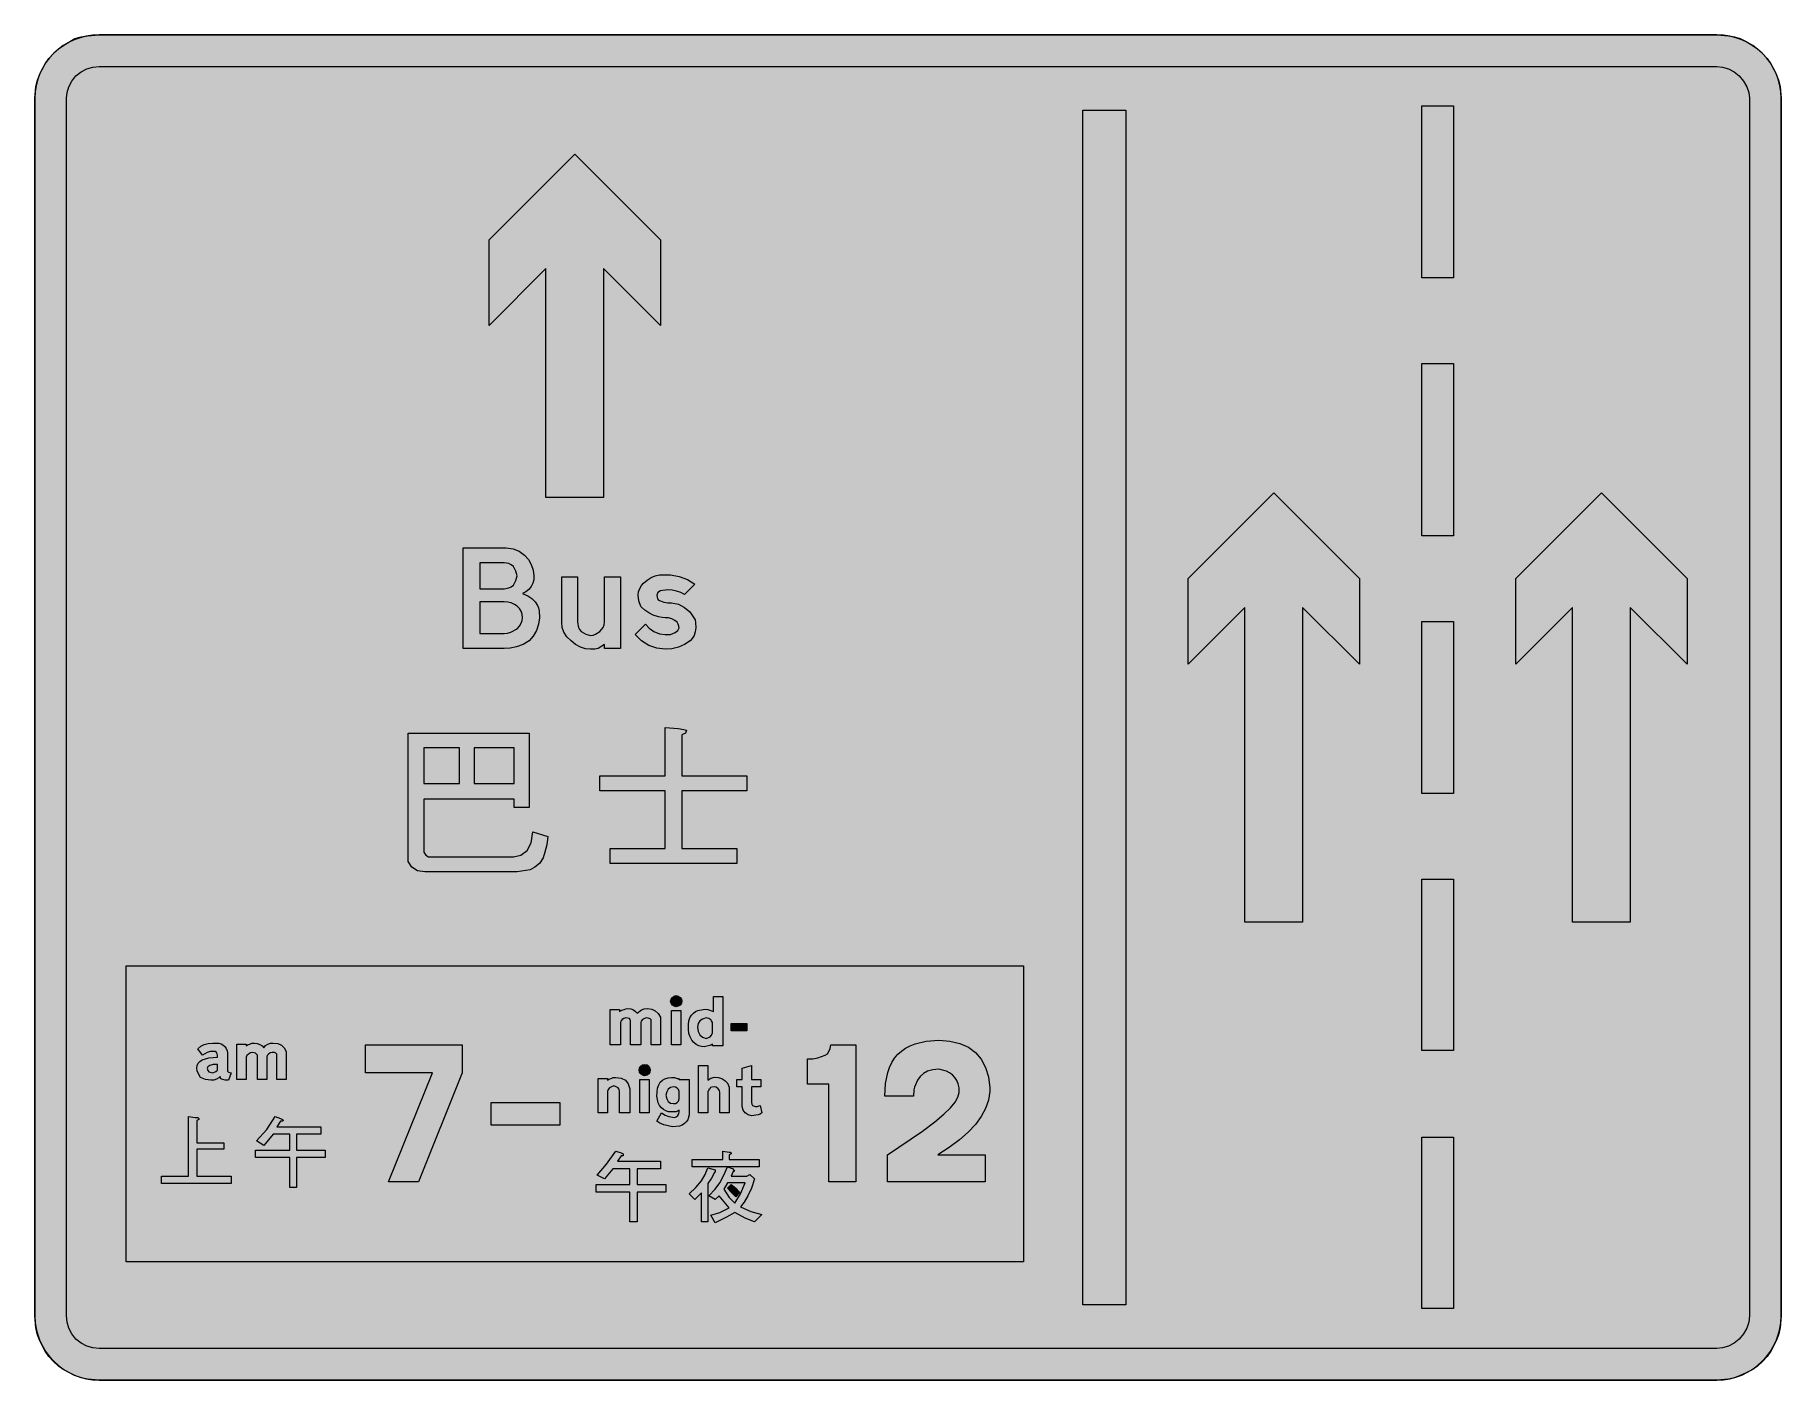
# Model space of a CAD drawing. Header units: metres. Extents: x 116 to 454, y 6 to 266.
import ezdxf

# ---------------------------------------------------------------- set-up
doc = ezdxf.new("R2010")
doc.units = ezdxf.units.M
for name, color, linetype, true_color in [('FILL_BLACK_000000', 7, 'Continuous', 0x000000), ('FILL_BLUE_0000FF', 7, 'Continuous', 0x0000ff), ('FILL_WHITE_FFFFFF', 7, 'Continuous', 0xffffff), ('STROKE_BLUE_0000FF', 7, 'Continuous', 0x0000ff)]:
    doc.layers.add(name, color=color, linetype=linetype, true_color=true_color)

msp = doc.modelspace()

# ---------------------------------------------------------------- hatches: boundary and pattern name
at = {"layer": 'FILL_BLACK_000000', "true_color": 0x000000}
h = msp.add_hatch(color=7, dxfattribs=at)
h.dxf.hatch_style = 1
h.paths.add_polyline_path([(233.44, 75.65), (233.19, 75.35), (233.1, 75.06), (233.1, 70.74), (231.12, 70.74), (231.12, 75.42), (231.06, 75.66), (230.87, 75.83), (230.22, 75.96), (229.82, 75.87), (229.48, 75.65), (229.23, 75.35), (229.14, 75.06), (229.14, 70.74), (227.16, 70.74), (227.16, 77.58), (228.96, 77.58), (228.96, 77.22), (229.41, 77.47), (229.86, 77.58), (230.22, 77.74), (230.58, 77.76), (231.19, 77.7), (231.68, 77.51), (232.07, 77.23), (232.38, 76.86), (233.24, 77.51), (233.75, 77.7), (234.36, 77.76), (235.21, 77.66), (235.89, 77.36), (236.44, 76.85), (236.88, 76.14), (236.88, 76.03), (236.88, 75.96), (236.88, 75.78), (236.88, 75.67), (236.88, 75.6), (236.88, 70.74), (235.08, 70.74), (235.08, 75.42), (235.06, 75.6), (234.9, 75.78), (234.54, 75.94), (234.18, 75.96), (233.78, 75.87), (233.44, 75.65)])
h = msp.add_hatch(color=7, dxfattribs=at)
h.dxf.hatch_style = 1
h.paths.add_polyline_path([(240.93, 78.8), (240.68, 78.46), (240.34, 78.21), (239.94, 78.12), (239.54, 78.21), (239.2, 78.46), (238.95, 78.8), (238.86, 79.2), (238.95, 79.6), (239.2, 79.94), (239.54, 80.19), (239.94, 80.28), (240.34, 80.19), (240.68, 79.94), (240.93, 79.6), (241.02, 79.2), (240.93, 78.8)])
h = msp.add_hatch(color=7, dxfattribs=at)
h.dxf.hatch_style = 1
h.paths.add_polyline_path([(245.34, 70.38), (244.8, 70.43), (244.28, 70.59), (243.79, 70.85), (243.34, 71.21), (242.95, 71.69), (242.63, 72.28), (242.4, 72.98), (242.28, 73.8), (242.28, 74.7), (242.4, 75.39), (242.6, 75.99), (242.89, 76.48), (243.25, 76.88), (243.66, 77.19), (244.13, 77.41), (245.16, 77.58), (245.6, 77.65), (246.08, 77.6), (247.14, 77.22), (247.14, 80.1), (248.94, 80.1), (248.94, 70.56), (246.96, 70.56), (246.96, 70.92), (246.42, 70.65), (245.34, 70.38)])
h.paths.add_polyline_path([(246.6, 75.6), (246.22, 75.85), (245.7, 75.96), (244.99, 75.75), (244.49, 75.4), (244.18, 74.87), (244.08, 74.16), (244.18, 73.32), (244.49, 72.68), (244.99, 72.24), (245.7, 72), (246.47, 72.34), (246.76, 72.63), (246.96, 73.08), (246.96, 74.7), (246.96, 75.06), (246.78, 75.42), (246.67, 75.53), (246.6, 75.6)], flags=16)
h = msp.add_hatch(color=7, dxfattribs=at)
h.dxf.hatch_style = 1
h.paths.add_polyline_path([(240.84, 77.4), (240.84, 70.74), (239.04, 70.74), (239.04, 77.4), (240.84, 77.4)])
h = msp.add_hatch(color=7, dxfattribs=at)
h.dxf.hatch_style = 1
h.paths.add_polyline_path([(253.62, 74.88), (253.62, 73.44), (250.56, 73.44), (250.56, 74.88), (253.62, 74.88)])
h = msp.add_hatch(color=7, dxfattribs=at)
h.dxf.hatch_style = 1
h.paths.add_polyline_path([(152.69, 63.92), (152.28, 64.08), (151.88, 64.22), (151.74, 64.62), (151.48, 64.36), (151.04, 64.13), (150.5, 63.96), (149.94, 63.9), (148.88, 64.04), (147.96, 64.44), (147.47, 65.27), (147.3, 65.73), (147.24, 66.24), (147.31, 66.75), (147.5, 67.19), (147.83, 67.56), (148.28, 67.86), (149.52, 68.27), (151.2, 68.4), (151.2, 68.76), (151.18, 69.03), (151.02, 69.3), (150.75, 69.46), (150.48, 69.48), (149.78, 69.46), (149.22, 69.3), (148.32, 68.76), (147.42, 70.02), (148, 70.49), (148.66, 70.83), (149.42, 71.03), (150.3, 71.1), (151.49, 71.06), (151.95, 70.95), (152.28, 70.74), (152.65, 70.44), (152.93, 70.07), (153.12, 69.63), (153.18, 69.12), (153.18, 65.7), (153.34, 65.45), (153.9, 65.34), (153.36, 63.9), (152.69, 63.92)])
h.paths.add_polyline_path([(149.58, 65.52), (150.3, 65.34), (150.89, 65.61), (151.2, 65.88), (151.2, 66.96), (150.41, 66.94), (149.76, 66.78), (149.36, 66.51), (149.22, 66.24), (149.33, 65.81), (149.58, 65.52)], flags=16)
h = msp.add_hatch(color=7, dxfattribs=at)
h.dxf.hatch_style = 1
h.paths.add_polyline_path([(161.08, 68.99), (160.83, 68.69), (160.74, 68.4), (160.74, 64.08), (158.94, 64.08), (158.94, 68.76), (158.56, 69.17), (158.04, 69.3), (157.62, 69.21), (157.21, 68.99), (156.9, 68.69), (156.78, 68.4), (156.78, 64.08), (154.98, 64.08), (154.98, 70.92), (156.78, 70.92), (156.78, 70.56), (157.14, 70.81), (157.5, 70.92), (157.88, 71.08), (158.4, 71.1), (158.93, 71.04), (159.44, 70.85), (159.87, 70.57), (160.2, 70.2), (160.53, 70.64), (160.97, 70.92), (161.47, 71.06), (162, 71.1), (162.87, 71), (163.6, 70.7), (164.15, 70.19), (164.52, 69.48), (164.52, 69.37), (164.52, 69.3), (164.52, 69.19), (164.52, 69.12), (164.52, 69.01), (164.52, 68.94), (164.52, 64.08), (162.72, 64.08), (162.72, 68.76), (162.7, 68.94), (162.54, 69.12), (162.25, 69.28), (161.82, 69.3), (161.42, 69.21), (161.08, 68.99)])
h = msp.add_hatch(color=7, dxfattribs=at)
h.dxf.hatch_style = 1
h.paths.add_polyline_path([(299.7, 49.5), (299.7, 44.28), (280.8, 44.28), (280.8, 49.5), (287.55, 54.09), (289.92, 55.86), (291.71, 57.35), (293.01, 58.61), (293.89, 59.7), (294.41, 60.67), (294.66, 61.56), (294.66, 62.46), (294.48, 63.22), (294.19, 63.88), (293.82, 64.45), (293.36, 64.94), (292.81, 65.33), (292.18, 65.65), (290.7, 66.06), (289.56, 65.96), (288.56, 65.68), (287.74, 65.22), (287.1, 64.62), (286.58, 63.95), (286.2, 63), (285.99, 62.56), (285.89, 62.06), (285.84, 60.84), (280.26, 60.84), (280.4, 63.27), (280.85, 65.43), (281.19, 66.41), (281.63, 67.32), (282.15, 68.16), (282.78, 68.94), (283.5, 69.57), (284.3, 70.12), (285.18, 70.59), (286.13, 70.97), (288.27, 71.47), (290.7, 71.64), (292.87, 71.49), (294.78, 71.04), (296.43, 70.3), (297.81, 69.28), (298.92, 67.97), (299.76, 66.4), (300.32, 64.56), (300.6, 62.46), (300.6, 61.74), (300.32, 60.08), (299.76, 58.46), (298.91, 56.89), (297.79, 55.35), (296.38, 53.85), (294.7, 52.37), (292.75, 50.93), (290.52, 49.5), (299.7, 49.5)])
h = msp.add_hatch(color=7, dxfattribs=at)
h.dxf.hatch_style = 1
h.paths.add_polyline_path([(192.78, 65.34), (179.82, 65.34), (179.82, 70.74), (198.54, 70.74), (198.54, 65.34), (190.08, 44.28), (184.32, 44.28), (192.78, 65.34)])
h = msp.add_hatch(color=7, dxfattribs=at)
h.dxf.hatch_style = 1
h.paths.add_polyline_path([(274.68, 44.28), (269.46, 44.28), (269.46, 63.18), (265.32, 63.18), (265.32, 68.04), (266.38, 68.06), (267.3, 68.22), (268.74, 68.76), (269.17, 69.05), (269.46, 69.48), (269.71, 70.04), (269.82, 70.74), (274.68, 70.74), (274.68, 44.28)])
h = msp.add_hatch(color=7, dxfattribs=at)
h.dxf.hatch_style = 1
h.paths.add_polyline_path([(228.89, 62.11), (228.69, 62.42), (228.35, 62.65), (227.88, 62.82), (227.4, 62.65), (227.05, 62.42), (226.79, 62.11), (226.62, 61.74), (226.62, 57.6), (224.82, 57.6), (224.82, 64.26), (226.62, 64.26), (226.62, 63.9), (226.91, 64.15), (227.34, 64.26), (227.72, 64.42), (228.24, 64.44), (229.32, 64.31), (230.13, 63.9), (230.67, 63.23), (230.94, 62.28), (230.94, 57.6), (228.96, 57.6), (228.96, 61.56), (228.96, 61.63), (228.96, 61.74), (228.89, 62.11)])
h = msp.add_hatch(color=7, dxfattribs=at)
h.dxf.hatch_style = 1
h.paths.add_polyline_path([(234.83, 65.48), (234.63, 65.14), (234.29, 64.89), (233.82, 64.8), (233.42, 64.89), (233.08, 65.14), (232.83, 65.48), (232.74, 65.88), (232.83, 66.28), (233.08, 66.62), (233.42, 66.87), (233.82, 66.96), (234.29, 66.87), (234.63, 66.62), (234.83, 66.28), (234.9, 65.88), (234.83, 65.48)])
h = msp.add_hatch(color=7, dxfattribs=at)
h.dxf.hatch_style = 1
h.paths.add_polyline_path([(242.16, 56.27), (241.88, 55.87), (241.52, 55.53), (241.07, 55.26), (240.54, 55.06), (239.22, 54.9), (237.56, 55.31), (236.79, 55.61), (236.16, 55.98), (237.06, 57.6), (237.78, 57.17), (238.5, 56.88), (239.58, 56.7), (239.95, 56.87), (240.23, 57.11), (240.42, 57.41), (240.48, 57.78), (240.48, 58.14), (239.94, 57.78), (239.04, 57.78), (238.46, 57.83), (237.93, 57.98), (237.46, 58.23), (237.06, 58.57), (236.72, 59), (236.46, 59.53), (236.16, 60.84), (236.33, 62.39), (236.55, 63.01), (236.86, 63.52), (237.26, 63.92), (237.75, 64.21), (238.35, 64.38), (239.04, 64.44), (239.58, 64.42), (240.12, 64.26), (240.37, 64.24), (240.48, 64.08), (240.66, 64.08), (242.46, 64.08), (242.46, 57.24), (242.16, 56.27)])
h.paths.add_polyline_path([(240.14, 62.39), (239.8, 62.58), (239.4, 62.64), (238.82, 62.51), (238.41, 62.17), (238.13, 61.65), (237.96, 61.02), (238.13, 60.31), (238.41, 59.81), (238.82, 59.5), (239.4, 59.4), (239.83, 59.42), (240.12, 59.58), (240.37, 59.87), (240.48, 60.3), (240.48, 61.74), (240.39, 62.11), (240.14, 62.39)], flags=16)
h = msp.add_hatch(color=7, dxfattribs=at)
h.dxf.hatch_style = 1
h.paths.add_polyline_path([(246.66, 64.31), (247.34, 64.49), (248.06, 64.46), (248.76, 64.26), (249.37, 63.88), (249.84, 63.36), (250.16, 62.57), (250.2, 61.92), (250.2, 57.6), (248.4, 57.6), (248.4, 61.56), (248.29, 61.92), (248.04, 62.28), (247.68, 62.6), (247.32, 62.64), (246.8, 62.6), (246.59, 62.49), (246.42, 62.28), (246.26, 62.17), (246.24, 61.92), (246.08, 61.74), (246.06, 61.56), (246.06, 57.6), (244.26, 57.6), (244.26, 66.78), (246.06, 66.78), (246.06, 63.9), (246.66, 64.31)])
h = msp.add_hatch(color=7, dxfattribs=at)
h.dxf.hatch_style = 1
h.paths.add_polyline_path([(256.32, 64.08), (256.32, 62.64), (254.52, 62.64), (254.52, 59.58), (254.54, 59.31), (254.7, 59.04), (255.24, 58.86), (255.6, 58.86), (256.14, 59.04), (256.5, 57.6), (256.19, 57.36), (255.78, 57.2), (254.52, 57.06), (253.82, 57.2), (253.26, 57.6), (252.86, 58.16), (252.72, 58.86), (252.72, 62.64), (251.64, 62.64), (251.64, 64.08), (252.72, 64.08), (252.72, 66.24), (254.52, 66.78), (254.52, 64.08), (256.32, 64.08)])
h = msp.add_hatch(color=7, dxfattribs=at)
h.dxf.hatch_style = 1
h.paths.add_polyline_path([(234.72, 64.08), (234.72, 57.6), (232.92, 57.6), (232.92, 64.08), (234.72, 64.08)])
h = msp.add_hatch(color=7, dxfattribs=at)
h.dxf.hatch_style = 1
h.paths.add_polyline_path([(217.44, 59.58), (217.44, 55.26), (204.12, 55.26), (204.12, 59.58), (217.44, 59.58)])
h = msp.add_hatch(color=7, dxfattribs=at)
h.dxf.hatch_style = 1
h.paths.add_polyline_path([(147.42, 56.7), (147.6, 56.52), (147.6, 56.34), (147.24, 56.16), (147.24, 51.84), (152.46, 51.84), (152.46, 50.58), (147.24, 50.58), (147.24, 45.36), (153.9, 45.36), (153.9, 43.92), (140.4, 43.92), (140.4, 45.36), (145.62, 45.36), (145.62, 56.88), (146.88, 56.7), (147.42, 56.7)])
h = msp.add_hatch(color=7, dxfattribs=at)
h.dxf.hatch_style = 1
h.paths.add_polyline_path([(160.74, 54.36), (162.36, 56.88), (163.44, 56.52), (163.8, 56.34), (163.98, 56.16), (163.8, 55.98), (163.44, 55.98), (162.72, 54.9), (171.18, 54.9), (171.18, 53.46), (166.5, 53.46), (166.5, 50.4), (172.08, 50.4), (172.08, 48.96), (166.5, 48.96), (166.5, 43.2), (165.24, 43.2), (165.24, 48.96), (158.58, 48.96), (158.58, 50.4), (165.24, 50.4), (165.24, 53.46), (162, 53.46), (160.2, 51.3), (158.76, 52.2), (160.74, 54.36)])
h = msp.add_hatch(color=7, dxfattribs=at)
h.dxf.hatch_style = 1
h.paths.add_polyline_path([(226.44, 47.7), (228.24, 50.22), (229.32, 49.86), (229.68, 49.68), (229.68, 49.32), (229.32, 49.32), (228.6, 48.24), (236.88, 48.24), (236.88, 46.8), (232.38, 46.8), (232.38, 43.74), (237.96, 43.74), (237.96, 42.3), (232.38, 42.3), (232.38, 36.54), (230.94, 36.54), (230.94, 42.3), (224.46, 42.3), (224.46, 43.74), (230.94, 43.74), (230.94, 46.8), (227.7, 46.8), (226.08, 44.82), (224.64, 45.54), (226.44, 47.7)])
h = msp.add_hatch(color=7, dxfattribs=at)
h.dxf.hatch_style = 1
h.paths.add_polyline_path([(248.94, 48.6), (248.94, 50.22), (250.2, 50.04), (250.38, 50.04), (250.56, 49.86), (250.56, 49.68), (250.2, 49.5), (250.2, 48.6), (255.96, 48.6), (255.96, 47.16), (243, 47.16), (243, 48.6), (248.94, 48.6)])
h = msp.add_hatch(color=7, dxfattribs=at)
h.dxf.hatch_style = 1
h.paths.add_polyline_path([(247.5, 46.44), (247.5, 46.26), (247.32, 46.08), (246.78, 45), (246.06, 43.92), (246.06, 36.54), (244.8, 36.54), (244.8, 42.12), (243.54, 40.86), (242.46, 41.94), (243.72, 43.2), (244.8, 44.46), (245.52, 45.72), (246.06, 46.98), (247.5, 46.62), (247.5, 46.44)])
h = msp.add_hatch(color=7, dxfattribs=at)
h.dxf.hatch_style = 1
h.paths.add_polyline_path([(251.28, 46.44), (251.1, 46.26), (250.92, 46.26), (250.56, 45.36), (253.62, 45.36), (254.16, 45.72), (255.06, 44.82), (254.52, 43.02), (253.8, 41.58), (253.08, 40.32), (252.36, 39.42), (254.34, 38.52), (256.5, 37.98), (255.06, 36.54), (253.26, 37.26), (251.28, 38.34), (249.66, 37.44), (247.5, 36.36), (246.6, 37.8), (248.4, 38.34), (250.2, 39.24), (248.22, 41.58), (247.5, 40.86), (246.24, 41.58), (247.5, 42.84), (248.4, 44.1), (249.12, 45.54), (249.84, 47.16), (250.92, 46.8), (251.1, 46.44), (251.28, 46.44)])
h.paths.add_polyline_path([(251.28, 40.14), (252.36, 41.94), (253.26, 44.1), (249.84, 44.1), (249.12, 42.84), (250.2, 41.22), (251.28, 40.14)], flags=16)
h = msp.add_hatch(color=7, dxfattribs=at)
h.dxf.hatch_style = 1
h.paths.add_polyline_path([(251.46, 43.02), (252.18, 42.3), (251.46, 41.4), (250.56, 42.3), (249.84, 43.02), (250.56, 43.74), (251.46, 43.02)])
at = {"layer": 'FILL_BLUE_0000FF', "true_color": 0x0000ff}
h = msp.add_hatch(color=7, dxfattribs=at)
h.dxf.hatch_style = 1
h.paths.add_polyline_path([(441.18, 259.92), (442.29, 259.82), (443.41, 259.49), (444.5, 258.93), (445.5, 258.12), (446.34, 257.12), (446.96, 256.03), (447.35, 254.91), (447.48, 253.8), (447.48, 18.36), (447.35, 17.15), (446.96, 15.98), (446.34, 14.87), (445.5, 13.86), (444.5, 13.05), (443.41, 12.49), (442.29, 12.16), (441.18, 12.06), (128.34, 12.06), (127.13, 12.16), (125.96, 12.49), (124.85, 13.05), (123.84, 13.86), (123.03, 14.87), (122.47, 15.98), (122.14, 17.15), (122.04, 18.36), (122.04, 253.8), (122.14, 254.91), (122.47, 256.03), (123.03, 257.12), (123.84, 258.12), (124.85, 258.93), (125.96, 259.49), (127.13, 259.82), (128.34, 259.92), (441.18, 259.92)])
at = {"layer": 'FILL_WHITE_FFFFFF', "true_color": 0xffffff}
h = msp.add_hatch(color=7, dxfattribs=at)
h.dxf.hatch_style = 1
h.paths.add_polyline_path([(126.07, 6.12), (124.87, 6.4), (123.66, 6.84), (122.58, 7.31), (121.52, 7.92), (120.5, 8.66), (119.52, 9.54), (118.64, 10.52), (117.9, 11.54), (117.29, 12.6), (116.82, 13.68), (116.38, 14.89), (116.1, 16.09), (115.92, 18.36), (115.92, 253.8), (116.1, 255.98), (116.38, 257.12), (116.82, 258.3), (117.29, 259.38), (117.9, 260.44), (118.64, 261.46), (119.52, 262.44), (120.5, 263.32), (121.52, 264.08), (123.66, 265.32), (124.87, 265.66), (126.07, 265.88), (128.34, 266.04), (441.18, 266.04), (443.43, 265.88), (444.57, 265.66), (445.68, 265.32), (446.86, 264.74), (447.98, 264.08), (449.02, 263.32), (450, 262.44), (450.88, 261.46), (451.62, 260.44), (452.23, 259.38), (452.7, 258.3), (453.14, 257.12), (453.42, 255.98), (453.6, 253.8), (453.6, 18.36), (453.42, 16.09), (453.14, 14.89), (452.7, 13.68), (452.23, 12.6), (451.62, 11.54), (450.88, 10.52), (450, 9.54), (449.02, 8.66), (447.98, 7.92), (446.86, 7.31), (445.68, 6.84), (444.57, 6.4), (443.43, 6.12), (441.18, 5.94), (128.34, 5.94), (126.07, 6.12)])
h = msp.add_hatch(color=7, dxfattribs=at)
h.dxf.hatch_style = 1
h.paths.add_polyline_path([(326.88, 251.46), (326.88, 20.52), (318.6, 20.52), (318.6, 251.46), (326.88, 251.46)])
h = msp.add_hatch(color=7, dxfattribs=at)
h.dxf.hatch_style = 1
h.paths.add_polyline_path([(390.24, 252.36), (390.24, 219.06), (384.12, 219.06), (384.12, 252.36), (390.24, 252.36)])
h = msp.add_hatch(color=7, dxfattribs=at)
h.dxf.hatch_style = 1
h.paths.add_polyline_path([(236.88, 226.44), (236.88, 209.88), (225.9, 220.86), (225.9, 176.58), (214.74, 176.58), (214.74, 220.86), (203.76, 209.88), (203.76, 226.44), (220.32, 243), (236.88, 226.44)])
h = msp.add_hatch(color=7, dxfattribs=at)
h.dxf.hatch_style = 1
h.paths.add_polyline_path([(390.24, 202.5), (390.24, 169.2), (384.12, 169.2), (384.12, 202.5), (390.24, 202.5)])
h = msp.add_hatch(color=7, dxfattribs=at)
h.dxf.hatch_style = 1
h.paths.add_polyline_path([(372.06, 144.36), (361.08, 155.34), (361.08, 94.5), (349.92, 94.5), (349.92, 155.34), (338.94, 144.36), (338.94, 160.92), (355.5, 177.48), (372.06, 160.92), (372.06, 144.36)])
h = msp.add_hatch(color=7, dxfattribs=at)
h.dxf.hatch_style = 1
h.paths.add_polyline_path([(435.42, 144.36), (424.44, 155.34), (424.44, 94.5), (413.28, 94.5), (413.28, 155.34), (402.3, 144.36), (402.3, 160.92), (418.86, 177.48), (435.42, 160.92), (435.42, 144.36)])
h = msp.add_hatch(color=7, dxfattribs=at)
h.dxf.hatch_style = 1
h.paths.add_polyline_path([(212.64, 156.45), (213.12, 155.7), (213.33, 155.23), (213.43, 154.67), (213.48, 153.36), (213.32, 152.13), (212.89, 150.91), (212.26, 149.79), (211.5, 148.86), (210.34, 148.18), (209.07, 147.74), (207.8, 147.49), (206.64, 147.42), (198.72, 147.42), (198.72, 166.86), (205.56, 166.86), (207.08, 166.89), (208.42, 166.68), (209.58, 166.2), (210.6, 165.42), (211.34, 164.62), (211.9, 163.64), (212.27, 162.56), (212.4, 161.46), (212.38, 160.67), (212.22, 160.02), (211.89, 159.38), (211.43, 158.83), (210.88, 158.37), (210.24, 158.04), (211.22, 157.6), (212.02, 157.07), (212.64, 156.45)])
h.paths.add_polyline_path([(208.01, 159.32), (208.44, 159.66), (208.93, 160.56), (209.16, 161.46), (208.93, 162.36), (208.44, 163.26), (208.01, 163.6), (207.54, 163.82), (206.64, 163.98), (201.96, 163.98), (201.96, 158.94), (206.64, 158.94), (207.54, 159.1), (208.01, 159.32)], flags=16)
h.paths.add_polyline_path([(207.97, 150.55), (209.16, 151.2), (209.63, 151.74), (209.97, 152.28), (210.17, 152.82), (210.24, 153.36), (210.17, 154.01), (209.96, 154.6), (209.62, 155.12), (209.18, 155.57), (208.65, 155.93), (208.04, 156.2), (207.36, 156.36), (206.64, 156.42), (201.96, 156.42), (201.96, 150.3), (206.64, 150.3), (207.31, 150.36), (207.97, 150.55)], flags=16)
h = msp.add_hatch(color=7, dxfattribs=at)
h.dxf.hatch_style = 1
h.paths.add_polyline_path([(222.41, 147.34), (221.42, 147.65), (220.47, 148.15), (219.6, 148.86), (218.79, 149.63), (218.23, 150.53), (217.9, 151.49), (217.8, 152.46), (217.8, 161.28), (220.86, 161.28), (220.86, 152.46), (221.02, 151.49), (221.24, 151.07), (221.58, 150.66), (222.48, 150.17), (223.38, 149.94), (223.89, 150), (224.35, 150.17), (225.18, 150.66), (225.83, 151.49), (226.02, 151.95), (226.08, 152.46), (226.08, 161.28), (229.14, 161.28), (229.14, 147.42), (226.08, 147.42), (226.08, 148.14), (224.82, 147.42), (224.17, 147.26), (223.38, 147.24), (222.41, 147.34)])
h = msp.add_hatch(color=7, dxfattribs=at)
h.dxf.hatch_style = 1
h.paths.add_polyline_path([(237.53, 156.35), (238.32, 156.24), (238.68, 156.24), (239.04, 156.24), (240.35, 155.94), (241.54, 155.34), (242.56, 154.47), (243.36, 153.36), (243.57, 152.92), (243.68, 152.44), (243.72, 151.38), (243.63, 150.61), (243.38, 149.92), (243.04, 149.33), (242.64, 148.86), (241.53, 148.15), (240.35, 147.65), (239.1, 147.34), (237.78, 147.24), (236.17, 147.44), (234.63, 148.01), (233.22, 148.91), (232.02, 150.12), (234, 152.1), (234.68, 151.31), (235.62, 150.66), (236.7, 150.26), (237.78, 150.12), (238.86, 150.12), (239.76, 150.48), (240.26, 150.86), (240.48, 151.38), (240.46, 151.74), (240.3, 152.1), (240.12, 152.46), (239.65, 152.83), (239.09, 153.11), (238.45, 153.3), (237.78, 153.36), (237.22, 153.38), (236.52, 153.54), (235.51, 153.87), (234.63, 154.31), (233.89, 154.81), (233.28, 155.34), (233.1, 155.52), (232.7, 156.6), (232.56, 157.68), (232.65, 158.35), (232.9, 158.99), (233.24, 159.55), (233.64, 160.02), (234.35, 160.63), (235.1, 161.1), (235.89, 161.44), (236.7, 161.64), (237.06, 161.64), (238.81, 161.64), (240.5, 161.35), (242.1, 160.75), (243.54, 159.84), (241.56, 157.86), (240.83, 158.23), (240.01, 158.51), (239.16, 158.7), (238.32, 158.76), (236.88, 158.58), (236.39, 158.2), (236.16, 157.68), (236.32, 157.01), (236.54, 156.77), (236.88, 156.6), (237.53, 156.35)])
h = msp.add_hatch(color=7, dxfattribs=at)
h.dxf.hatch_style = 1
h.paths.add_polyline_path([(390.24, 152.64), (390.24, 119.34), (384.12, 119.34), (384.12, 152.64), (390.24, 152.64)])
h = msp.add_hatch(color=7, dxfattribs=at)
h.dxf.hatch_style = 1
h.paths.add_polyline_path([(241.38, 131.76), (241.92, 131.58), (241.74, 131.04), (241.02, 130.68), (241.02, 122.76), (253.62, 122.76), (253.62, 119.88), (241.02, 119.88), (241.02, 108.72), (251.64, 108.72), (251.64, 105.84), (227.16, 105.84), (227.16, 108.72), (237.78, 108.72), (237.78, 119.88), (225.18, 119.88), (225.18, 122.76), (237.78, 122.76), (237.78, 132.12), (240.3, 131.94), (241.38, 131.76)])
h = msp.add_hatch(color=7, dxfattribs=at)
h.dxf.hatch_style = 1
h.paths.add_polyline_path([(208.62, 116.64), (208.62, 118.26), (191.16, 118.26), (191.16, 108), (191.52, 107.46), (192.06, 107.1), (208.44, 107.1), (209.88, 107.46), (211.14, 108.36), (211.86, 109.8), (212.22, 111.96), (215.1, 111.06), (214.92, 109.44), (214.56, 108), (214.2, 106.92), (213.48, 105.84), (212.58, 105.12), (211.68, 104.58), (209.16, 104.22), (191.34, 104.22), (189.9, 104.4), (188.82, 105.12), (188.1, 106.2), (188.1, 131.04), (211.5, 131.04), (211.5, 116.64), (208.62, 116.64)])
h.paths.add_polyline_path([(191.16, 128.16), (191.16, 121.32), (198, 121.32), (198, 128.16), (191.16, 128.16)], flags=16)
h.paths.add_polyline_path([(208.62, 128.16), (200.88, 128.16), (200.88, 121.32), (208.62, 121.32), (208.62, 128.16)], flags=16)
h = msp.add_hatch(color=7, dxfattribs=at)
h.dxf.hatch_style = 1
h.paths.add_polyline_path([(390.24, 102.78), (390.24, 69.66), (384.12, 69.66), (384.12, 102.78), (390.24, 102.78)])
h = msp.add_hatch(color=7, dxfattribs=at)
h.dxf.hatch_style = 1
h.paths.add_polyline_path([(307.08, 86.04), (307.08, 28.8), (133.56, 28.8), (133.56, 86.04), (307.08, 86.04)])
h = msp.add_hatch(color=7, dxfattribs=at)
h.dxf.hatch_style = 1
h.paths.add_polyline_path([(390.24, 52.92), (390.24, 19.8), (384.12, 19.8), (384.12, 52.92), (390.24, 52.92)])

# ---------------------------------------------------------------- linework, layer by layer
at = {"layer": 'FILL_BLACK_000000', "lineweight": 0, "true_color": 0x000000}
for points in [[(233.44, 75.65), (233.19, 75.35), (233.1, 75.06), (233.1, 70.74), (231.12, 70.74), (231.12, 75.42), (231.06, 75.66), (230.87, 75.83), (230.22, 75.96), (229.82, 75.87), (229.48, 75.65), (229.23, 75.35), (229.14, 75.06), (229.14, 70.74), (227.16, 70.74), (227.16, 77.58), (228.96, 77.58), (228.96, 77.22), (229.41, 77.47), (229.86, 77.58), (230.22, 77.74), (230.58, 77.76), (231.19, 77.7), (231.68, 77.51), (232.07, 77.23), (232.38, 76.86), (233.24, 77.51), (233.75, 77.7), (234.36, 77.76), (235.21, 77.66), (235.89, 77.36), (236.44, 76.85), (236.88, 76.14), (236.88, 76.03), (236.88, 75.96), (236.88, 75.78), (236.88, 75.67), (236.88, 75.6), (236.88, 70.74), (235.08, 70.74), (235.08, 75.42), (235.06, 75.6), (234.9, 75.78), (234.54, 75.94), (234.18, 75.96), (233.78, 75.87)], [(240.93, 78.8), (240.68, 78.46), (240.34, 78.21), (239.94, 78.12), (239.54, 78.21), (239.2, 78.46), (238.95, 78.8), (238.86, 79.2), (238.95, 79.6), (239.2, 79.94), (239.54, 80.19), (239.94, 80.28), (240.34, 80.19), (240.68, 79.94), (240.93, 79.6), (241.02, 79.2)], [(245.34, 70.38), (244.8, 70.43), (244.28, 70.59), (243.79, 70.85), (243.34, 71.21), (242.95, 71.69), (242.63, 72.28), (242.4, 72.98), (242.28, 73.8), (242.28, 74.7), (242.4, 75.39), (242.6, 75.99), (242.89, 76.48), (243.25, 76.88), (243.66, 77.19), (244.13, 77.41), (245.16, 77.58), (245.6, 77.65), (246.08, 77.6), (247.14, 77.22), (247.14, 80.1), (248.94, 80.1), (248.94, 70.56), (246.96, 70.56), (246.96, 70.92), (246.42, 70.65)], [(240.84, 77.4), (240.84, 70.74), (239.04, 70.74), (239.04, 77.4)], [(246.6, 75.6), (246.22, 75.85), (245.7, 75.96), (244.99, 75.75), (244.49, 75.4), (244.18, 74.87), (244.08, 74.16), (244.18, 73.32), (244.49, 72.68), (244.99, 72.24), (245.7, 72), (246.47, 72.34), (246.76, 72.63), (246.96, 73.08), (246.96, 74.7), (246.96, 75.06), (246.78, 75.42), (246.67, 75.53)], [(253.62, 74.88), (253.62, 73.44), (250.56, 73.44), (250.56, 74.88)], [(152.69, 63.92), (152.28, 64.08), (151.88, 64.22), (151.74, 64.62), (151.48, 64.36), (151.04, 64.13), (150.5, 63.96), (149.94, 63.9), (148.88, 64.04), (147.96, 64.44), (147.47, 65.27), (147.3, 65.73), (147.24, 66.24), (147.31, 66.75), (147.5, 67.19), (147.83, 67.56), (148.28, 67.86), (149.52, 68.27), (151.2, 68.4), (151.2, 68.76), (151.18, 69.03), (151.02, 69.3), (150.75, 69.46), (150.48, 69.48), (149.78, 69.46), (149.22, 69.3), (148.32, 68.76), (147.42, 70.02), (148, 70.49), (148.66, 70.83), (149.42, 71.03), (150.3, 71.1), (151.49, 71.06), (151.95, 70.95), (152.28, 70.74), (152.65, 70.44), (152.93, 70.07), (153.12, 69.63), (153.18, 69.12), (153.18, 65.7), (153.34, 65.45), (153.9, 65.34), (153.36, 63.9)], [(161.08, 68.99), (160.83, 68.69), (160.74, 68.4), (160.74, 64.08), (158.94, 64.08), (158.94, 68.76), (158.56, 69.17), (158.04, 69.3), (157.62, 69.21), (157.21, 68.99), (156.9, 68.69), (156.78, 68.4), (156.78, 64.08), (154.98, 64.08), (154.98, 70.92), (156.78, 70.92), (156.78, 70.56), (157.14, 70.81), (157.5, 70.92), (157.88, 71.08), (158.4, 71.1), (158.93, 71.04), (159.44, 70.85), (159.87, 70.57), (160.2, 70.2), (160.53, 70.64), (160.97, 70.92), (161.47, 71.06), (162, 71.1), (162.87, 71), (163.6, 70.7), (164.15, 70.19), (164.52, 69.48), (164.52, 69.37), (164.52, 69.3), (164.52, 69.19), (164.52, 69.12), (164.52, 69.01), (164.52, 68.94), (164.52, 64.08), (162.72, 64.08), (162.72, 68.76), (162.7, 68.94), (162.54, 69.12), (162.25, 69.28), (161.82, 69.3), (161.42, 69.21)], [(299.7, 49.5), (299.7, 44.28), (280.8, 44.28), (280.8, 49.5), (287.55, 54.09), (289.92, 55.86), (291.71, 57.35), (293.01, 58.61), (293.89, 59.7), (294.41, 60.67), (294.66, 61.56), (294.66, 62.46), (294.48, 63.22), (294.19, 63.88), (293.82, 64.45), (293.36, 64.94), (292.81, 65.33), (292.18, 65.65), (290.7, 66.06), (289.56, 65.96), (288.56, 65.68), (287.74, 65.22), (287.1, 64.62), (286.58, 63.95), (286.2, 63), (285.99, 62.56), (285.89, 62.06), (285.84, 60.84), (280.26, 60.84), (280.4, 63.27), (280.85, 65.43), (281.19, 66.41), (281.63, 67.32), (282.15, 68.16), (282.78, 68.94), (283.5, 69.57), (284.3, 70.12), (285.18, 70.59), (286.13, 70.97), (288.27, 71.47), (290.7, 71.64), (292.87, 71.49), (294.78, 71.04), (296.43, 70.3), (297.81, 69.28), (298.92, 67.97), (299.76, 66.4), (300.32, 64.56), (300.6, 62.46), (300.6, 61.74), (300.32, 60.08), (299.76, 58.46), (298.91, 56.89), (297.79, 55.35), (296.38, 53.85), (294.7, 52.37), (292.75, 50.93), (290.52, 49.5)], [(192.78, 65.34), (179.82, 65.34), (179.82, 70.74), (198.54, 70.74), (198.54, 65.34), (190.08, 44.28), (184.32, 44.28)], [(274.68, 44.28), (269.46, 44.28), (269.46, 63.18), (265.32, 63.18), (265.32, 68.04), (266.38, 68.06), (267.3, 68.22), (268.74, 68.76), (269.17, 69.05), (269.46, 69.48), (269.71, 70.04), (269.82, 70.74), (274.68, 70.74)], [(149.58, 65.52), (150.3, 65.34), (150.89, 65.61), (151.2, 65.88), (151.2, 66.96), (150.41, 66.94), (149.76, 66.78), (149.36, 66.51), (149.22, 66.24), (149.33, 65.81)], [(228.89, 62.11), (228.69, 62.42), (228.35, 62.65), (227.88, 62.82), (227.4, 62.65), (227.05, 62.42), (226.79, 62.11), (226.62, 61.74), (226.62, 57.6), (224.82, 57.6), (224.82, 64.26), (226.62, 64.26), (226.62, 63.9), (226.91, 64.15), (227.34, 64.26), (227.72, 64.42), (228.24, 64.44), (229.32, 64.31), (230.13, 63.9), (230.67, 63.23), (230.94, 62.28), (230.94, 57.6), (228.96, 57.6), (228.96, 61.56), (228.96, 61.63), (228.96, 61.74)], [(234.83, 65.48), (234.63, 65.14), (234.29, 64.89), (233.82, 64.8), (233.42, 64.89), (233.08, 65.14), (232.83, 65.48), (232.74, 65.88), (232.83, 66.28), (233.08, 66.62), (233.42, 66.87), (233.82, 66.96), (234.29, 66.87), (234.63, 66.62), (234.83, 66.28), (234.9, 65.88)], [(242.16, 56.27), (241.88, 55.87), (241.52, 55.53), (241.07, 55.26), (240.54, 55.06), (239.22, 54.9), (237.56, 55.31), (236.79, 55.61), (236.16, 55.98), (237.06, 57.6), (237.78, 57.17), (238.5, 56.88), (239.58, 56.7), (239.95, 56.87), (240.23, 57.11), (240.42, 57.41), (240.48, 57.78), (240.48, 58.14), (239.94, 57.78), (239.04, 57.78), (238.46, 57.83), (237.93, 57.98), (237.46, 58.23), (237.06, 58.57), (236.72, 59), (236.46, 59.53), (236.16, 60.84), (236.33, 62.39), (236.55, 63.01), (236.86, 63.52), (237.26, 63.92), (237.75, 64.21), (238.35, 64.38), (239.04, 64.44), (239.58, 64.42), (240.12, 64.26), (240.37, 64.24), (240.48, 64.08), (240.66, 64.08), (242.46, 64.08), (242.46, 57.24)], [(246.66, 64.31), (247.34, 64.49), (248.06, 64.46), (248.76, 64.26), (249.37, 63.88), (249.84, 63.36), (250.16, 62.57), (250.2, 61.92), (250.2, 57.6), (248.4, 57.6), (248.4, 61.56), (248.29, 61.92), (248.04, 62.28), (247.68, 62.6), (247.32, 62.64), (246.8, 62.6), (246.59, 62.49), (246.42, 62.28), (246.26, 62.17), (246.24, 61.92), (246.08, 61.74), (246.06, 61.56), (246.06, 57.6), (244.26, 57.6), (244.26, 66.78), (246.06, 66.78), (246.06, 63.9)], [(256.32, 64.08), (256.32, 62.64), (254.52, 62.64), (254.52, 59.58), (254.54, 59.31), (254.7, 59.04), (255.24, 58.86), (255.6, 58.86), (256.14, 59.04), (256.5, 57.6), (256.19, 57.36), (255.78, 57.2), (254.52, 57.06), (253.82, 57.2), (253.26, 57.6), (252.86, 58.16), (252.72, 58.86), (252.72, 62.64), (251.64, 62.64), (251.64, 64.08), (252.72, 64.08), (252.72, 66.24), (254.52, 66.78), (254.52, 64.08)], [(234.72, 64.08), (234.72, 57.6), (232.92, 57.6), (232.92, 64.08)], [(240.14, 62.39), (239.8, 62.58), (239.4, 62.64), (238.82, 62.51), (238.41, 62.17), (238.13, 61.65), (237.96, 61.02), (238.13, 60.31), (238.41, 59.81), (238.82, 59.5), (239.4, 59.4), (239.83, 59.42), (240.12, 59.58), (240.37, 59.87), (240.48, 60.3), (240.48, 61.74), (240.39, 62.11)], [(217.44, 59.58), (217.44, 55.26), (204.12, 55.26), (204.12, 59.58)], [(147.42, 56.7), (147.6, 56.52), (147.6, 56.34), (147.24, 56.16), (147.24, 51.84), (152.46, 51.84), (152.46, 50.58), (147.24, 50.58), (147.24, 45.36), (153.9, 45.36), (153.9, 43.92), (140.4, 43.92), (140.4, 45.36), (145.62, 45.36), (145.62, 56.88), (146.88, 56.7)], [(160.74, 54.36), (162.36, 56.88), (163.44, 56.52), (163.8, 56.34), (163.98, 56.16), (163.8, 55.98), (163.44, 55.98), (162.72, 54.9), (171.18, 54.9), (171.18, 53.46), (166.5, 53.46), (166.5, 50.4), (172.08, 50.4), (172.08, 48.96), (166.5, 48.96), (166.5, 43.2), (165.24, 43.2), (165.24, 48.96), (158.58, 48.96), (158.58, 50.4), (165.24, 50.4), (165.24, 53.46), (162, 53.46), (160.2, 51.3), (158.76, 52.2)], [(226.44, 47.7), (228.24, 50.22), (229.32, 49.86), (229.68, 49.68), (229.68, 49.32), (229.32, 49.32), (228.6, 48.24), (236.88, 48.24), (236.88, 46.8), (232.38, 46.8), (232.38, 43.74), (237.96, 43.74), (237.96, 42.3), (232.38, 42.3), (232.38, 36.54), (230.94, 36.54), (230.94, 42.3), (224.46, 42.3), (224.46, 43.74), (230.94, 43.74), (230.94, 46.8), (227.7, 46.8), (226.08, 44.82), (224.64, 45.54)], [(248.94, 48.6), (248.94, 50.22), (250.2, 50.04), (250.38, 50.04), (250.56, 49.86), (250.56, 49.68), (250.2, 49.5), (250.2, 48.6), (255.96, 48.6), (255.96, 47.16), (243, 47.16), (243, 48.6)], [(247.5, 46.44), (247.5, 46.26), (247.32, 46.08), (246.78, 45), (246.06, 43.92), (246.06, 36.54), (244.8, 36.54), (244.8, 42.12), (243.54, 40.86), (242.46, 41.94), (243.72, 43.2), (244.8, 44.46), (245.52, 45.72), (246.06, 46.98), (247.5, 46.62)], [(251.28, 46.44), (251.1, 46.26), (250.92, 46.26), (250.56, 45.36), (253.62, 45.36), (254.16, 45.72), (255.06, 44.82), (254.52, 43.02), (253.8, 41.58), (253.08, 40.32), (252.36, 39.42), (254.34, 38.52), (256.5, 37.98), (255.06, 36.54), (253.26, 37.26), (251.28, 38.34), (249.66, 37.44), (247.5, 36.36), (246.6, 37.8), (248.4, 38.34), (250.2, 39.24), (248.22, 41.58), (247.5, 40.86), (246.24, 41.58), (247.5, 42.84), (248.4, 44.1), (249.12, 45.54), (249.84, 47.16), (250.92, 46.8), (251.1, 46.44)], [(251.28, 40.14), (252.36, 41.94), (253.26, 44.1), (249.84, 44.1), (249.12, 42.84), (250.2, 41.22)], [(251.46, 43.02), (252.18, 42.3), (251.46, 41.4), (250.56, 42.3), (249.84, 43.02), (250.56, 43.74)]]:
    msp.add_lwpolyline(points, close=True, dxfattribs=at)
at = {"layer": 'FILL_BLUE_0000FF', "lineweight": 0, "true_color": 0x0000ff}
msp.add_lwpolyline([(441.18, 259.92), (442.29, 259.82), (443.41, 259.49), (444.5, 258.93), (445.5, 258.12), (446.34, 257.12), (446.96, 256.03), (447.35, 254.91), (447.48, 253.8), (447.48, 18.36), (447.35, 17.15), (446.96, 15.98), (446.34, 14.87), (445.5, 13.86), (444.5, 13.05), (443.41, 12.49), (442.29, 12.16), (441.18, 12.06), (128.34, 12.06), (127.13, 12.16), (125.96, 12.49), (124.85, 13.05), (123.84, 13.86), (123.03, 14.87), (122.47, 15.98), (122.14, 17.15), (122.04, 18.36), (122.04, 253.8), (122.14, 254.91), (122.47, 256.03), (123.03, 257.12), (123.84, 258.12), (124.85, 258.93), (125.96, 259.49), (127.13, 259.82), (128.34, 259.92)], close=True, dxfattribs=at)
at = {"layer": 'FILL_WHITE_FFFFFF', "lineweight": 0, "true_color": 0xffffff}
for points in [[(126.07, 6.12), (124.87, 6.4), (123.66, 6.84), (122.58, 7.31), (121.52, 7.92), (120.5, 8.66), (119.52, 9.54), (118.64, 10.52), (117.9, 11.54), (117.29, 12.6), (116.82, 13.68), (116.38, 14.89), (116.1, 16.09), (115.92, 18.36), (115.92, 253.8), (116.1, 255.98), (116.38, 257.12), (116.82, 258.3), (117.29, 259.38), (117.9, 260.44), (118.64, 261.46), (119.52, 262.44), (120.5, 263.32), (121.52, 264.08), (123.66, 265.32), (124.87, 265.66), (126.07, 265.88), (128.34, 266.04), (441.18, 266.04), (443.43, 265.88), (444.57, 265.66), (445.68, 265.32), (446.86, 264.74), (447.98, 264.08), (449.02, 263.32), (450, 262.44), (450.88, 261.46), (451.62, 260.44), (452.23, 259.38), (452.7, 258.3), (453.14, 257.12), (453.42, 255.98), (453.6, 253.8), (453.6, 18.36), (453.42, 16.09), (453.14, 14.89), (452.7, 13.68), (452.23, 12.6), (451.62, 11.54), (450.88, 10.52), (450, 9.54), (449.02, 8.66), (447.98, 7.92), (446.86, 7.31), (445.68, 6.84), (444.57, 6.4), (443.43, 6.12), (441.18, 5.94), (128.34, 5.94)], [(326.88, 251.46), (326.88, 20.52), (318.6, 20.52), (318.6, 251.46)], [(390.24, 252.36), (390.24, 219.06), (384.12, 219.06), (384.12, 252.36)], [(236.88, 226.44), (236.88, 209.88), (225.9, 220.86), (225.9, 176.58), (214.74, 176.58), (214.74, 220.86), (203.76, 209.88), (203.76, 226.44), (220.32, 243)], [(390.24, 202.5), (390.24, 169.2), (384.12, 169.2), (384.12, 202.5)], [(372.06, 144.36), (361.08, 155.34), (361.08, 94.5), (349.92, 94.5), (349.92, 155.34), (338.94, 144.36), (338.94, 160.92), (355.5, 177.48), (372.06, 160.92)], [(435.42, 144.36), (424.44, 155.34), (424.44, 94.5), (413.28, 94.5), (413.28, 155.34), (402.3, 144.36), (402.3, 160.92), (418.86, 177.48), (435.42, 160.92)], [(212.64, 156.45), (213.12, 155.7), (213.33, 155.23), (213.43, 154.67), (213.48, 153.36), (213.32, 152.13), (212.89, 150.91), (212.26, 149.79), (211.5, 148.86), (210.34, 148.18), (209.07, 147.74), (207.8, 147.49), (206.64, 147.42), (198.72, 147.42), (198.72, 166.86), (205.56, 166.86), (207.08, 166.89), (208.42, 166.68), (209.58, 166.2), (210.6, 165.42), (211.34, 164.62), (211.9, 163.64), (212.27, 162.56), (212.4, 161.46), (212.38, 160.67), (212.22, 160.02), (211.89, 159.38), (211.43, 158.83), (210.88, 158.37), (210.24, 158.04), (211.22, 157.6), (212.02, 157.07)], [(208.01, 159.32), (208.44, 159.66), (208.93, 160.56), (209.16, 161.46), (208.93, 162.36), (208.44, 163.26), (208.01, 163.6), (207.54, 163.82), (206.64, 163.98), (201.96, 163.98), (201.96, 158.94), (206.64, 158.94), (207.54, 159.1)], [(222.41, 147.34), (221.42, 147.65), (220.47, 148.15), (219.6, 148.86), (218.79, 149.63), (218.23, 150.53), (217.9, 151.49), (217.8, 152.46), (217.8, 161.28), (220.86, 161.28), (220.86, 152.46), (221.02, 151.49), (221.24, 151.07), (221.58, 150.66), (222.48, 150.17), (223.38, 149.94), (223.89, 150), (224.35, 150.17), (225.18, 150.66), (225.83, 151.49), (226.02, 151.95), (226.08, 152.46), (226.08, 161.28), (229.14, 161.28), (229.14, 147.42), (226.08, 147.42), (226.08, 148.14), (224.82, 147.42), (224.17, 147.26), (223.38, 147.24)], [(237.53, 156.35), (238.32, 156.24), (238.68, 156.24), (239.04, 156.24), (240.35, 155.94), (241.54, 155.34), (242.56, 154.47), (243.36, 153.36), (243.57, 152.92), (243.68, 152.44), (243.72, 151.38), (243.63, 150.61), (243.38, 149.92), (243.04, 149.33), (242.64, 148.86), (241.53, 148.15), (240.35, 147.65), (239.1, 147.34), (237.78, 147.24), (236.17, 147.44), (234.63, 148.01), (233.22, 148.91), (232.02, 150.12), (234, 152.1), (234.68, 151.31), (235.62, 150.66), (236.7, 150.26), (237.78, 150.12), (238.86, 150.12), (239.76, 150.48), (240.26, 150.86), (240.48, 151.38), (240.46, 151.74), (240.3, 152.1), (240.12, 152.46), (239.65, 152.83), (239.09, 153.11), (238.45, 153.3), (237.78, 153.36), (237.22, 153.38), (236.52, 153.54), (235.51, 153.87), (234.63, 154.31), (233.89, 154.81), (233.28, 155.34), (233.1, 155.52), (232.7, 156.6), (232.56, 157.68), (232.65, 158.35), (232.9, 158.99), (233.24, 159.55), (233.64, 160.02), (234.35, 160.63), (235.1, 161.1), (235.89, 161.44), (236.7, 161.64), (237.06, 161.64), (238.81, 161.64), (240.5, 161.35), (242.1, 160.75), (243.54, 159.84), (241.56, 157.86), (240.83, 158.23), (240.01, 158.51), (239.16, 158.7), (238.32, 158.76), (236.88, 158.58), (236.39, 158.2), (236.16, 157.68), (236.32, 157.01), (236.54, 156.77), (236.88, 156.6)], [(207.97, 150.55), (209.16, 151.2), (209.63, 151.74), (209.97, 152.28), (210.17, 152.82), (210.24, 153.36), (210.17, 154.01), (209.96, 154.6), (209.62, 155.12), (209.18, 155.57), (208.65, 155.93), (208.04, 156.2), (207.36, 156.36), (206.64, 156.42), (201.96, 156.42), (201.96, 150.3), (206.64, 150.3), (207.31, 150.36)], [(390.24, 152.64), (390.24, 119.34), (384.12, 119.34), (384.12, 152.64)], [(241.38, 131.76), (241.92, 131.58), (241.74, 131.04), (241.02, 130.68), (241.02, 122.76), (253.62, 122.76), (253.62, 119.88), (241.02, 119.88), (241.02, 108.72), (251.64, 108.72), (251.64, 105.84), (227.16, 105.84), (227.16, 108.72), (237.78, 108.72), (237.78, 119.88), (225.18, 119.88), (225.18, 122.76), (237.78, 122.76), (237.78, 132.12), (240.3, 131.94)], [(208.62, 116.64), (208.62, 118.26), (191.16, 118.26), (191.16, 108), (191.52, 107.46), (192.06, 107.1), (208.44, 107.1), (209.88, 107.46), (211.14, 108.36), (211.86, 109.8), (212.22, 111.96), (215.1, 111.06), (214.92, 109.44), (214.56, 108), (214.2, 106.92), (213.48, 105.84), (212.58, 105.12), (211.68, 104.58), (209.16, 104.22), (191.34, 104.22), (189.9, 104.4), (188.82, 105.12), (188.1, 106.2), (188.1, 131.04), (211.5, 131.04), (211.5, 116.64)], [(191.16, 128.16), (191.16, 121.32), (198, 121.32), (198, 128.16)], [(208.62, 128.16), (200.88, 128.16), (200.88, 121.32), (208.62, 121.32)], [(390.24, 102.78), (390.24, 69.66), (384.12, 69.66), (384.12, 102.78)], [(390.24, 52.92), (390.24, 19.8), (384.12, 19.8), (384.12, 52.92)]]:
    msp.add_lwpolyline(points, close=True, dxfattribs=at)
at = {"layer": 'FILL_WHITE_FFFFFF', "lineweight": 0, "true_color": 0x0000ff}
msp.add_lwpolyline([(307.08, 86.04), (307.08, 28.8), (133.56, 28.8), (133.56, 86.04)], close=True, dxfattribs=at)
at = {"layer": 'STROKE_BLUE_0000FF', "lineweight": 0, "true_color": 0x0000ff}
for points in [[(128.3399, 266.04), (127.07322, 265.977686), (125.8424, 265.794609), (124.653767, 265.496572), (123.51365, 265.089375), (122.428377, 264.578818), (121.404275, 263.970703), (120.447673, 263.27083), (119.5649, 262.485), (118.762283, 261.619014), (118.04615, 260.678672), (117.42283, 259.669775), (116.89865, 258.598125), (116.479939, 257.469521), (116.173025, 256.289766), (115.984236, 255.064658), (115.9199, 253.8)], [(441.1799, 266.04), (128.3399, 266.04)], [(453.5999, 253.8), (453.535564, 255.064658), (453.346775, 256.289766), (453.039861, 257.469521), (452.62115, 258.598125), (452.09697, 259.669775), (451.47365, 260.678672), (450.757517, 261.619014), (449.9549, 262.485), (449.072127, 263.27083), (448.115525, 263.970703), (447.091423, 264.578818), (446.00615, 265.089375), (444.866033, 265.496572), (443.6774, 265.794609), (442.44658, 265.977686), (441.1799, 266.04)], [(115.9199, 253.8), (115.9199, 18.36)], [(453.5999, 18.36), (453.5999, 253.8)], [(115.9199, 18.36), (115.984236, 17.09332), (116.173025, 15.8625), (116.479939, 14.673867), (116.89865, 13.53375), (117.42283, 12.448477), (118.04615, 11.424375), (118.762283, 10.467773), (119.5649, 9.585), (120.447673, 8.782383), (121.404275, 8.06625), (122.428377, 7.44293), (123.51365, 6.91875), (124.653767, 6.500039), (125.8424, 6.193125), (127.07322, 6.004336), (128.3399, 5.94)], [(441.1799, 5.94), (442.44658, 6.004336), (443.6774, 6.193125), (444.866033, 6.500039), (446.00615, 6.91875), (447.091423, 7.44293), (448.115525, 8.06625), (449.072127, 8.782383), (449.9549, 9.585), (450.757517, 10.467773), (451.47365, 11.424375), (452.09697, 12.448477), (452.62115, 13.53375), (453.039861, 14.673867), (453.346775, 15.8625), (453.535564, 17.09332), (453.5999, 18.36)], [(128.3399, 5.94), (441.1799, 5.94)]]:
    msp.add_lwpolyline(points, dxfattribs=at)

doc.saveas('drawing.dxf')
